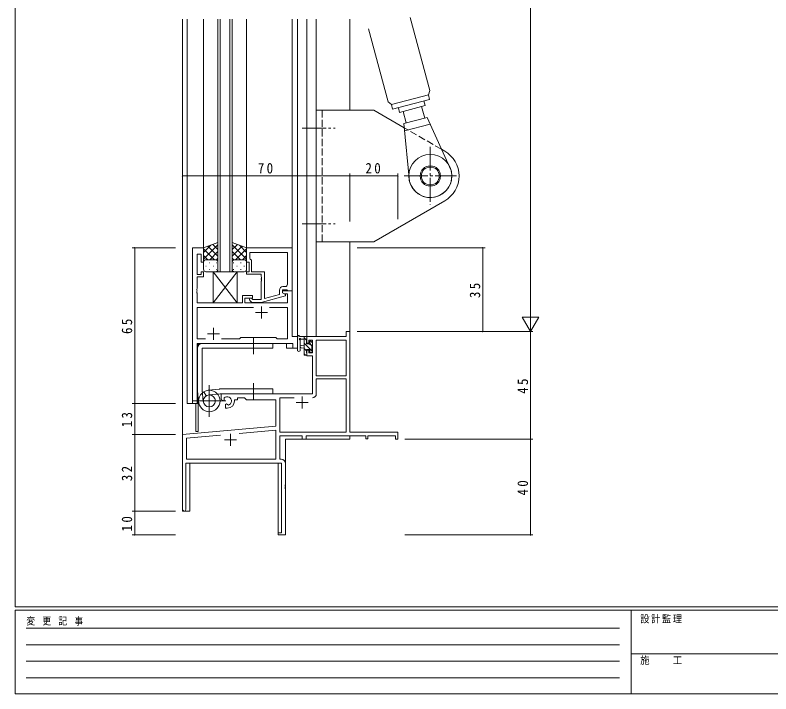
# Model space of a CAD drawing. Units: millimetres on the paper. Extents: x -397 to 397, y -282 to 282.
# Drawn here: x -393.9 to -77.9, y -282.1 to 1.5 of the extents above; entities that cross this region are included whole.
import ezdxf

# ---------------------------------------------------------------- set-up
doc = ezdxf.new("R2010")
doc.units = ezdxf.units.MM
for name, pattern in [('USER1', [0.375, 0.25, -0.125]), ('USER2', [13, 10, -1, 1, -1]), ('USER4', [4, 3, -1])]:
    doc.linetypes.add(name, pattern=pattern)
for name, color, linetype, lineweight in [('0-1_YKK_ZWAK', 7, 'Continuous', 18), ('0-3_YKK_11', 7, 'Continuous', 18), ('0-4_YKK_12', 2, 'Continuous', 18), ('0-5_YKK_13', 4, 'Continuous', 18), ('0-6_YKK_D', 6, 'Continuous', 18)]:
    doc.layers.add(name, color=color, linetype=linetype, lineweight=lineweight)
doc.styles.add('ＭＳ ゴシック', font='')
doc.styles.get('ＭＳ ゴシック').set_extended_font_data('MS Gothic')

msp = doc.modelspace()

# ---------------------------------------------------------------- linework, layer by layer
at = {"layer": '0-1_YKK_ZWAK'}
for p, q in [((-393.908, -245.7), (-393.908, 279.3)), ((376.092, -245.7), (-393.908, -245.7)), ((-393.908, -282.1), (-393.908, -247.1)), ((338.292, -247.1), (-393.908, -247.1)), ((-136.308, -247.1), (-136.308, -282.1)), ((-136.308, -265.299), (-7.508, -265.299)), ((-393.908, -282.1), (338.292, -282.1))]:
    msp.add_line(p, q, dxfattribs=at)
at = {"layer": '0-1_YKK_ZWAK', "linetype": 'USER1'}
for p, q in [((-389.31, -254.612), (-141.117, -254.612)), ((-389.31, -261.541), (-141.117, -261.541)), ((-389.31, -268.47), (-141.117, -268.47)), ((-389.31, -275.398), (-141.117, -275.398))]:
    msp.add_line(p, q, dxfattribs=at)
at = {"layer": '0-3_YKK_11'}
for p, q in [((-315.108, -95.7), (-319.708, -95.7)), ((-319.708, -95.7), (-319.708, -160.7)), ((-315.108, -101.7), (-315.108, -95.7)), ((-297.108, -95.7), (-297.108, -101.7)), ((-278.108, -95.7), (-297.108, -95.7)), ((-295.808, -97.63), (-280.038, -97.63)), ((-295.808, -100.2), (-295.808, -97.63)), ((-295.808, -97.63), (-280.038, -97.63)), ((-280.038, -97.63), (-280.038, -110.9)), ((-278.108, -113.7), (-278.108, -95.7)), ((-317.778, -98.4), (-316.108, -98.4)), ((-317.778, -106.9), (-317.778, -98.4)), ((-316.108, -98.4), (-316.108, -101.7)), ((-295.608, -100.4), (-295.808, -100.2)), ((-295.108, -100.9), (-295.608, -100.4)), ((-295.108, -105.7), (-295.108, -100.9)), ((-316.108, -101.7), (-315.108, -101.7)), ((-297.108, -101.7), (-296.108, -101.7)), ((-296.108, -101.7), (-296.108, -105.7)), ((-316.108, -106.9), (-317.778, -106.9)), ((-316.108, -105.7), (-316.108, -106.9)), ((-315.108, -105.7), (-316.108, -105.7)), ((-315.108, -107.9), (-315.108, -105.7)), ((-297.108, -105.7), (-297.108, -106.7)), ((-296.108, -105.7), (-297.108, -105.7)), ((-297.108, -106.7), (-291.008, -106.7)), ((-289.708, -105.7), (-295.108, -105.7)), ((-291.008, -106.7), (-291.008, -107.742)), ((-289.708, -116.908), (-289.708, -105.7)), ((-317.778, -107.9), (-315.108, -107.9)), ((-317.778, -112.742), (-317.778, -107.9)), ((-291.008, -107.742), (-290.888, -107.925)), ((-290.888, -108.475), (-291.008, -108.658)), ((-291.008, -108.658), (-291.008, -108.742)), ((-291.008, -108.742), (-290.888, -108.925)), ((-290.888, -109.475), (-291.008, -109.658)), ((-291.008, -109.658), (-291.008, -117.3)), ((-290.888, -107.925), (-290.888, -108.475)), ((-290.888, -108.925), (-290.888, -109.475)), ((-317.898, -112.925), (-317.778, -112.742)), ((-317.898, -113.475), (-317.898, -112.925)), ((-317.778, -113.658), (-317.898, -113.475)), ((-317.898, -113.925), (-317.778, -113.742)), ((-317.778, -113.742), (-317.778, -113.658)), ((-283.408, -113.4), (-283.408, -115.22)), ((-282.108, -113.2), (-280.308, -113.2)), ((-282.108, -114.5), (-282.108, -113.2)), ((-282.108, -113.7), (-282.108, -114.5)), ((-278.108, -113.7), (-282.108, -113.7)), ((-281.038, -111.9), (-281.908, -111.9)), ((-280.308, -113.2), (-280.108, -113.4)), ((-280.108, -113.4), (-279.808, -113.7)), ((-279.808, -113.7), (-278.108, -113.7)), ((-278.108, -132.7), (-278.108, -113.7)), ((-317.898, -114.475), (-317.898, -113.925)), ((-317.778, -114.658), (-317.898, -114.475)), ((-317.778, -118.7), (-317.778, -114.658)), ((-298.808, -115.7), (-298.808, -118.7)), ((-294.608, -115.7), (-298.808, -115.7)), ((-297.808, -116.7), (-294.608, -116.7)), ((-297.808, -118.7), (-297.808, -116.7)), ((-294.46, -117.3), (-294.884, -116.876)), ((-294.608, -116.7), (-294.608, -115.7)), ((-291.012, -118.5), (-280.908, -115.793)), ((-283.408, -115.22), (-289.708, -116.908)), ((-282.108, -114.5), (-281.242, -115)), ((-280.908, -115.193), (-282.108, -114.5)), ((-281.242, -115), (-280.038, -115)), ((-280.908, -115.793), (-280.908, -115.193)), ((-280.038, -115), (-280.038, -118.7)), ((-298.808, -118.7), (-317.778, -118.7)), ((-280.038, -118.7), (-297.808, -118.7)), ((-295.732, -117.724), (-294.957, -118.5)), ((-294.957, -118.5), (-291.012, -118.5)), ((-291.008, -117.3), (-294.46, -117.3)), ((-294.259, -120.63), (-317.778, -120.63)), ((-317.778, -120.63), (-317.778, -133.77)), ((-294.259, -120.63), (-317.778, -120.63)), ((-293.408, -122.7), (-288.408, -122.7)), ((-290.908, -120.2), (-290.908, -125.2)), ((-280.038, -120.63), (-287.558, -120.63)), ((-280.038, -133.77), (-280.038, -120.63)), ((-310.908, -129.2), (-310.908, -134.2)), ((-313.408, -131.7), (-308.408, -131.7)), ((-275.908, -132.7), (-278.108, -132.7)), ((-275.908, -137.7), (-275.908, -132.7)), ((-271.908, -132.7), (-271.908, -135.5)), ((-255.538, -132.7), (-271.908, -132.7)), ((-255.538, -130.7), (-255.538, -132.7)), ((-253.908, -130.7), (-255.538, -130.7)), ((-253.908, -172.7), (-253.908, -130.7)), ((-317.778, -133.77), (-314.259, -133.77)), ((-317.778, -135.7), (-277.838, -135.7)), ((-317.778, -160.7), (-317.778, -135.7)), ((-307.558, -133.77), (-300.078, -133.77)), ((-300.078, -133.77), (-299.508, -133.2)), ((-299.508, -133.2), (-284.908, -133.2)), ((-284.908, -133.2), (-284.338, -133.77)), ((-284.338, -133.77), (-280.038, -133.77)), ((-277.838, -135.7), (-277.838, -137.7)), ((-271.908, -135.5), (-271.108, -135.5)), ((-271.108, -134.33), (-269.608, -134.33)), ((-271.108, -135.5), (-271.108, -134.33)), ((-269.608, -134.33), (-269.608, -139.6)), ((-267.978, -134.33), (-267.978, -149.2)), ((-255.538, -134.33), (-267.978, -134.33)), ((-267.978, -134.33), (-267.978, -149.2)), ((-255.538, -149.2), (-255.538, -134.33)), ((-277.838, -137.7), (-275.908, -137.7)), ((-271.908, -138.5), (-271.908, -140.8)), ((-271.108, -138.5), (-271.908, -138.5)), ((-271.108, -139.6), (-271.108, -138.5)), ((-271.908, -140.8), (-269.608, -140.8)), ((-269.608, -139.6), (-271.108, -139.6)), ((-269.608, -140.8), (-269.608, -156.7)), ((-267.978, -149.2), (-255.538, -149.2)), ((-267.978, -150.4), (-267.978, -156.73)), ((-255.538, -150.4), (-267.978, -150.4)), ((-255.538, -172.7), (-255.538, -150.4)), ((-307.708, -156.7), (-307.708, -159.065)), ((-269.608, -156.7), (-307.708, -156.7)), ((-273.908, -157.9), (-273.908, -162.9)), ((-319.708, -160.7), (-317.778, -160.7)), ((-307.708, -159.065), (-306.808, -159.585)), ((-306.808, -159.585), (-306.458, -159.382)), ((-306.435, -158.878), (-306.473, -158.419)), ((-306.458, -159.382), (-306.435, -158.878)), ((-305.558, -160.941), (-305.908, -161.143)), ((-305.908, -161.143), (-305.908, -162.7)), ((-305.109, -161.174), (-305.558, -160.941)), ((-302.208, -159.2), (-300.908, -159.2)), ((-302.208, -159.7), (-302.208, -159.2)), ((-300.908, -158.33), (-297.978, -158.33)), ((-300.908, -159.2), (-300.908, -158.33)), ((-297.978, -158.33), (-297.108, -159.2)), ((-297.108, -159.2), (-284.908, -159.2)), ((-284.908, -159.2), (-284.908, -170.288)), ((-277.259, -158.33), (-283.278, -158.33)), ((-283.278, -158.33), (-283.278, -172.7)), ((-277.259, -158.33), (-283.278, -158.33)), ((-276.408, -160.4), (-271.408, -160.4)), ((-305.908, -162.7), (-305.208, -162.7)), ((-304.731, -161.436), (-305.109, -161.174)), ((-284.908, -170.288), (-323.908, -173.7)), ((-323.908, -173.7), (-323.908, -205)), ((-303.908, -173.5), (-303.908, -178.5)), ((-300.175, -173.26), (-284.908, -171.924)), ((-300.175, -173.26), (-284.908, -171.924)), ((-284.908, -171.924), (-284.908, -184.07)), ((-283.278, -172.7), (-255.538, -172.7)), ((-233.908, -172.7), (-253.908, -172.7)), ((-233.908, -175.7), (-233.908, -172.7)), ((-322.278, -175.194), (-308.061, -173.95)), ((-322.278, -184.07), (-322.278, -175.194)), ((-306.408, -176), (-301.408, -176)), ((-283.278, -174.33), (-273.908, -174.33)), ((-283.278, -184.07), (-283.278, -174.33)), ((-273.908, -174.33), (-273.908, -175.7)), ((-273.908, -175.7), (-272.278, -175.7)), ((-272.278, -174.33), (-247.208, -174.33)), ((-272.278, -175.7), (-272.278, -174.33)), ((-247.208, -174.33), (-247.208, -175.5)), ((-247.208, -175.5), (-246.408, -175.5)), ((-246.408, -174.33), (-234.808, -174.33)), ((-246.408, -175.5), (-246.408, -174.33)), ((-234.808, -174.33), (-234.808, -175.7)), ((-234.808, -175.7), (-233.908, -175.7)), ((-322.508, -185.7), (-282.538, -185.7)), ((-322.508, -205), (-322.508, -185.7)), ((-284.908, -184.07), (-322.278, -184.07)), ((-282.708, -184.07), (-283.278, -184.07)), ((-282.538, -185.7), (-282.538, -214.8)), ((-280.908, -194.742), (-280.908, -185.87)), ((-281.028, -194.925), (-280.908, -194.742)), ((-281.028, -195.475), (-281.028, -194.925)), ((-280.908, -195.658), (-281.028, -195.475)), ((-281.028, -195.925), (-280.908, -195.742)), ((-280.908, -195.742), (-280.908, -195.658)), ((-281.028, -196.475), (-281.028, -195.925)), ((-280.908, -196.658), (-281.028, -196.475)), ((-280.908, -215.7), (-280.908, -196.658)), ((-283.908, -214.8), (-283.908, -215.7)), ((-282.538, -214.8), (-283.908, -214.8)), ((-283.908, -215.7), (-280.908, -215.7))]:
    msp.add_line(p, q, dxfattribs=at)
for centre, radius, start, end in [((-281.908, -113.4), 1.5, 90.00001, 179.99999), ((-281.038, -110.9), 1, 270.00001, 359.99999), ((-295.308, -117.3), 0.6, 44.99999, 225.00001), ((-305.208, -159.7), 1.8, 285.36688, 134.63312), ((-269.578, -156.73), 1.6, 270.00001, 359.99999), ((-305.208, -159.7), 3, 270.00001, 359.99999), ((-282.708, -185.87), 1.8, 0.00001, 89.99999), ((-323.208, -205), 0.7, 179.99999, 0.00001)]:
    msp.add_arc(centre, radius, start, end, dxfattribs=at)
at = {"layer": '0-4_YKK_12'}
for p, q in [((-323.908, -0.2), (-323.908, -205.7)), ((-321.908, -0.2), (-321.908, -160.7)), ((-315.108, -95.7), (-315.108, -0.2)), ((-309.108, -0.2), (-309.108, -105.701)), ((-308.108, -105.701), (-308.108, -0.2)), ((-304.108, -0.2), (-304.108, -105.701)), ((-303.108, -105.701), (-303.108, -0.2)), ((-297.108, -95.7), (-297.108, -0.2)), ((-278.108, -96), (-278.108, -0.2)), ((-275.908, -137.7), (-275.908, -0.2)), ((-271.908, -0.2), (-271.908, -132.7)), ((-268.008, -0.2), (-268.008, -132.7)), ((-253.908, -0.2), (-253.908, -38.2)), ((-253.908, -93.2), (-253.908, -172.4)), ((-315.108, -95.7), (-319.708, -95.7)), ((-319.708, -160.7), (-319.708, -95.7)), ((-309.108, -105.701), (-303.108, -105.701)), ((-278.408, -113.7), (-278.108, -113.7)), ((-278.108, -113.7), (-278.108, -132.699)), ((-278.108, -132.699), (-275.908, -132.699)), ((-268.008, -132.7), (-271.908, -132.7)), ((-317.708, -135.7), (-280.408, -135.7)), ((-317.708, -160.7), (-317.708, -135.7)), ((-317.408, -135.7), (-317.408, -136.646)), ((-280.408, -137.7), (-280.408, -135.7)), ((-280.408, -137.7), (-275.908, -137.7)), ((-321.908, -160.7), (-317.708, -160.7)), ((-318.408, -160.7), (-318.408, -172.5)), ((-317.408, -158.088), (-317.408, -172.5)), ((-317.408, -172.5), (-318.408, -172.5)), ((-280.908, -175.7), (-280.908, -215.7)), ((-280.908, -175.7), (-253.908, -175.7)), ((-253.908, -174.33), (-253.908, -175.7)), ((-320.908, -205.7), (-320.908, -185.7)), ((-320.908, -185.7), (-283.908, -185.7)), ((-323.908, -205.7), (-320.908, -205.7))]:
    msp.add_line(p, q, dxfattribs=at)
msp.add_lwpolyline([(-283.908, -185.7), (-283.908, -215.7), (-280.908, -215.7)], dxfattribs=at)
at = {"layer": '0-5_YKK_13'}
for p, q in [((-221.123, -31.748), (-236.578, -35.889)), ((-223.952, -36.647), (-222.656, -41.483)), ((-243.94, -38.2), (-268.008, -38.2)), ((-231.179, -45.567), (-243.94, -38.2)), ((-231.679, -38.717), (-230.384, -43.553)), ((-231.349, -43.812), (-221.69, -41.224)), ((-229.002, -68.029), (-231.349, -43.812)), ((-231.056, -46.839), (-220.431, -43.992)), ((-211.615, -63.371), (-221.69, -41.224)), ((-214.308, -55.308), (-215.63, -54.544)), ((-309.108, -93.557), (-315.108, -95.7)), ((-315.108, -100.432), (-309.108, -94.432)), ((-315.108, -97.603), (-312.147, -94.643)), ((-309.108, -96.423), (-311.22, -94.311)), ((-309.108, -93.557), (-309.108, -101.7)), ((-303.108, -101.7), (-303.108, -93.557)), ((-303.108, -93.557), (-297.108, -95.7)), ((-303.108, -96.423), (-300.997, -94.311)), ((-297.108, -100.432), (-303.108, -94.432)), ((-297.108, -97.603), (-300.069, -94.643)), ((-315.108, -95.7), (-315.108, -101.7)), ((-310.488, -100.7), (-315.108, -96.08)), ((-309.108, -99.251), (-313.304, -95.056)), ((-312.548, -100.7), (-309.108, -97.26)), ((-303.108, -99.251), (-298.912, -95.056)), ((-299.668, -100.7), (-303.108, -97.26)), ((-301.729, -100.7), (-297.108, -96.08)), ((-297.108, -95.7), (-297.108, -101.7)), ((-313.316, -100.7), (-315.108, -98.908)), ((-314.108, -100.7), (-310.508, -100.7)), ((-313.708, -100.7), (-310.108, -100.7)), ((-309.776, -100.757), (-309.108, -100.089)), ((-302.44, -100.757), (-303.108, -100.089)), ((-298.508, -100.7), (-302.108, -100.7)), ((-298.108, -100.7), (-301.708, -100.7)), ((-298.9, -100.7), (-297.108, -98.908)), ((-315.108, -104.7), (-315.108, -101.7)), ((-314.188, -103.337), (-313.988, -103.337)), ((-312.773, -101.922), (-312.573, -101.922)), ((-311.158, -103.337), (-310.958, -103.337)), ((-309.743, -101.922), (-309.543, -101.922)), ((-309.108, -101.7), (-309.108, -104.7)), ((-303.108, -101.7), (-303.108, -104.7)), ((-302.473, -101.922), (-302.673, -101.922)), ((-301.058, -103.337), (-301.258, -103.337)), ((-299.443, -101.922), (-299.643, -101.922)), ((-298.028, -103.337), (-298.228, -103.337)), ((-297.108, -104.7), (-297.108, -101.7)), ((-310.108, -105.7), (-314.108, -105.7)), ((-312.773, -104.752), (-312.573, -104.752)), ((-311.108, -105.7), (-311.108, -118.7)), ((-311.108, -105.7), (-301.108, -105.7)), ((-311.108, -105.7), (-301.108, -118.7)), ((-301.108, -105.7), (-311.108, -118.7)), ((-309.743, -104.752), (-309.543, -104.752)), ((-302.473, -104.752), (-302.673, -104.752)), ((-302.108, -105.7), (-298.108, -105.7)), ((-301.108, -118.7), (-301.108, -105.7)), ((-299.443, -104.752), (-299.643, -104.752)), ((-311.108, -118.7), (-301.108, -118.7)), ((-272.208, -132.7), (-274.889, -132.7)), ((-273.108, -132.7), (-273.108, -140.3)), ((-286.208, -135.7), (-315.708, -135.7)), ((-294.212, -133.2), (-294.212, -140.2)), ((-286.208, -137.7), (-286.208, -135.7)), ((-275.908, -138.428), (-275.908, -133.266)), ((-274.708, -138.428), (-274.705, -134.467)), ((-274.289, -133.9), (-273.108, -133.9)), ((-272.108, -134.317), (-273.108, -133.317)), ((-269.608, -139.062), (-273.108, -135.562)), ((-272.108, -135.8), (-272.108, -133.8)), ((-271.169, -135.8), (-272.108, -135.8)), ((-271.908, -133.6), (-271.908, -133)), ((-270.708, -135), (-270.708, -135.339)), ((-269.696, -135.288), (-270.196, -134.788)), ((-269.608, -136.1), (-269.608, -135.5)), ((-317.708, -137.7), (-317.708, -155.2)), ((-315.708, -155.2), (-315.708, -137.7)), ((-286.208, -137.7), (-315.708, -137.7)), ((-273.108, -136.4), (-274.253, -136.502)), ((-273.108, -137.6), (-274.253, -137.498)), ((-272.108, -138.807), (-273.108, -137.807)), ((-272.108, -138.2), (-270.708, -138.2)), ((-272.108, -139.5), (-272.108, -138.2)), ((-270.708, -138.2), (-270.708, -139.1)), ((-269.808, -136.617), (-270.495, -135.93)), ((-269.808, -138.4), (-269.808, -136.3)), ((-269.608, -139.1), (-269.608, -138.6)), ((-272.56, -140.6), (-273.108, -140.052)), ((-272.808, -140.6), (-272.208, -140.6)), ((-271.908, -140.3), (-271.908, -139.7)), ((-270.408, -139.4), (-269.908, -139.4)), ((-308.423, -154.712), (-313.191, -155.226)), ((-308.423, -154.712), (-313.191, -155.226)), ((-312.708, -166.348), (-312.708, -153.052)), ((-312.708, -166.2), (-312.708, -153.2)), ((-308.208, -154.7), (-286.212, -154.7)), ((-294.212, -159.2), (-294.212, -152.2)), ((-286.212, -156.7), (-286.212, -154.7)), ((-317.697, -155.415), (-317.182, -160.183)), ((-315.22, -159.958), (-315.708, -155.2)), ((-315.001, -155.828), (-313.995, -157.527)), ((-308.208, -156.7), (-312.966, -157.188)), ((-308.208, -156.7), (-286.212, -156.7)), ((-319.638, -159.7), (-305.779, -159.7)), ((-306.208, -159.7), (-319.208, -159.7))]:
    msp.add_line(p, q, dxfattribs=at)
at = {"layer": '0-5_YKK_13', "linetype": 'USER4'}
for p, q in [((-265.508, -93.2), (-265.508, -38.2)), ((-215.63, -54.544), (-231.179, -45.567))]:
    msp.add_line(p, q, dxfattribs=at)
at = {"layer": '0-5_YKK_13', "linetype": 'USER2'}
for p, q in [((-273.839, -45.7), (-260.077, -45.7)), ((-220.308, -53.463), (-220.308, -77.625)), ((-231.308, -65.7), (-209.308, -65.7)), ((-273.839, -85.7), (-260.077, -85.7))]:
    msp.add_line(p, q, dxfattribs=at)
at = {"layer": '0-5_YKK_13'}
for points in [[(-228.73, 0.505), (-220.546, -30.04), (-221.123, -31.748), (-220.606, -33.68)], [(-220.606, -33.68), (-236.061, -37.821), (-236.578, -35.889), (-237.932, -34.699), (-246.117, -4.154)], [(-223.021, -34.327), (-222.503, -36.258), (-233.128, -39.106), (-233.646, -37.174)], [(-268.008, -38.2), (-268.008, -93.2), (-243.94, -93.2), (-214.308, -76.092)]]:
    msp.add_lwpolyline(points, dxfattribs=at)
for centre, radius in [((-220.308, -65.7), 9), ((-220.308, -65.7), 4.25), ((-220.308, -65.7), 3.75), ((-312.708, -159.7), 4.5), ((-312.708, -159.7), 2.525)]:
    msp.add_circle(centre, radius, dxfattribs=at)
for centre, radius, start, end in [((-220.308, -65.7), 12, 0, 60), ((-220.308, -65.7), 9, 195, 15), ((-220.308, -65.7), 12, 300, 0), ((-314.108, -101.7), 1, 90, 180), ((-314.108, -101.7), 1, 90, 180), ((-310.108, -101.7), 1, 360, 90), ((-310.108, -101.7), 1, 360, 90), ((-302.108, -101.7), 1, 90, 180), ((-302.108, -101.7), 1, 90, 180), ((-298.108, -101.7), 1, 360, 90), ((-298.108, -101.7), 1, 360, 90), ((-314.108, -104.7), 1, 180, 270), ((-310.108, -104.7), 1, 270, 360), ((-302.108, -104.7), 1, 180, 270), ((-298.108, -104.7), 1, 270, 360), ((-275.408, -132.7), 0.3, 30, 190.52878), ((-274.889, -132.4), 0.3, 210, 270), ((-272.208, -133), 0.3, 0, 90), ((-315.708, -137.7), 2, 90, 180), ((-275.608, -133.266), 0.3, 130.52878, 180), ((-275.998, -132.81), 0.3, 310.52878, 10.52878), ((-274.808, -133.9), 0.3, 30, 250.81024), ((-275.005, -134.467), 0.3, 359.95977, 70.81024), ((-274.289, -133.6), 0.3, 210, 270), ((-272.108, -133.6), 0.2, 270, 0), ((-271.169, -136.1), 0.3, 33.05573, 90), ((-270.708, -135.8), 0.25, 213.05573, 56.94427), ((-270.408, -135), 0.3, 45, 180), ((-270.408, -135.339), 0.3, 180, 236.94427), ((-269.908, -135.5), 0.3, 0, 45), ((-275.308, -138.428), 0.6, 179.95977, 359.95977), ((-274.208, -137), 0.5, 95.09207, 264.90793), ((-269.808, -136.1), 0.2, 270, 0), ((-269.808, -138.6), 0.2, 0, 90), ((-272.808, -140.3), 0.3, 180, 270), ((-272.208, -140.3), 0.3, 270, 0), ((-272.108, -139.7), 0.2, 0, 90), ((-270.408, -139.1), 0.3, 180, 270), ((-269.908, -139.1), 0.3, 270, 0), ((-308.208, -156.7), 2, 90.00003, 96.15771), ((-315.708, -155.2), 2, 179.99075, 186.15767)]:
    msp.add_arc(centre, radius, start, end, dxfattribs=at)
at = {"layer": '0-6_YKK_D'}
for p, q in [((-178.408, -123.7), (-178.408, 162.3)), ((-323.908, -84.703), (-323.908, -64.7)), ((-323.908, -65.7), (-253.908, -65.7)), ((-253.908, -83.923), (-253.908, -64.7)), ((-253.908, -84.703), (-253.908, -64.7)), ((-253.908, -65.7), (-233.908, -65.7)), ((-233.908, -83.7), (-233.908, -64.7)), ((-326.908, -95.7), (-344.908, -95.7)), ((-343.908, -95.7), (-343.908, -160.7)), ((-250.908, -95.7), (-197.408, -95.7)), ((-198.408, -130.7), (-198.408, -95.7)), ((-178.408, -130.7), (-178.408, -118.576)), ((-174.908, -124.638), (-181.908, -124.638)), ((-178.408, -130.7), (-181.908, -124.638)), ((-178.408, -130.7), (-174.908, -124.638)), ((-250.908, -130.7), (-177.408, -130.7)), ((-250.908, -130.7), (-197.408, -130.7)), ((-250.908, -130.7), (-177.408, -130.7)), ((-178.408, -175.7), (-178.408, -130.7)), ((-326.908, -160.7), (-344.908, -160.7)), ((-326.908, -160.7), (-344.908, -160.7)), ((-343.908, -173.7), (-343.908, -160.7)), ((-326.908, -173.7), (-344.908, -173.7)), ((-326.908, -173.7), (-344.908, -173.7)), ((-343.908, -173.7), (-343.908, -205.7)), ((-230.908, -175.7), (-177.408, -175.7)), ((-230.908, -175.7), (-177.408, -175.7)), ((-178.408, -175.7), (-178.408, -215.7)), ((-326.908, -205.7), (-344.908, -205.7)), ((-326.908, -205.7), (-344.908, -205.7)), ((-343.908, -215.7), (-343.908, -205.7)), ((-326.908, -215.7), (-344.908, -215.7)), ((-230.908, -215.7), (-177.408, -215.7))]:
    msp.add_line(p, q, dxfattribs=at)
for centre, start, end in [((-323.908, -65.7), 0, 180), ((-323.908, -65.7), 180, 0), ((-253.908, -65.7), 0, 180), ((-253.908, -65.7), 0, 180), ((-253.908, -65.7), 180, 0), ((-253.908, -65.7), 180, 0), ((-233.908, -65.7), 0, 180), ((-233.908, -65.7), 180, 0), ((-343.908, -95.7), 90, 270), ((-343.908, -95.7), 270, 90), ((-198.408, -95.7), 90, 270), ((-198.408, -95.7), 270, 90), ((-198.408, -130.7), 90, 270), ((-198.408, -130.7), 270, 90), ((-343.908, -160.7), 90, 270), ((-343.908, -160.7), 90, 270), ((-343.908, -160.7), 270, 90), ((-343.908, -160.7), 270, 90), ((-343.908, -173.7), 90, 270), ((-343.908, -173.7), 90, 270), ((-343.908, -173.7), 270, 90), ((-343.908, -173.7), 270, 90), ((-178.408, -175.7), 90, 270), ((-178.408, -175.7), 90, 270), ((-178.408, -175.7), 270, 90), ((-178.408, -175.7), 270, 90), ((-343.908, -205.7), 90, 270), ((-343.908, -205.7), 90, 270), ((-343.908, -205.7), 270, 90), ((-343.908, -205.7), 270, 90), ((-343.908, -215.7), 90, 270), ((-343.908, -215.7), 270, 90), ((-178.408, -215.7), 90, 270), ((-178.408, -215.7), 270, 90)]:
    msp.add_arc(centre, 0.106, start, end, dxfattribs=at)

# ---------------------------------------------------------------- texts
at = {"layer": '0-1_YKK_ZWAK', "char_height": 3.079, "attachment_point": 7, "style": 'ＭＳ ゴシック'}
for s, insert in [('\\T1.17;\\W0.9;設計監理', (-132.539, -252.633)), ('\\T1.23;\\W0.85;変\\~更\\~記\\~事', (-389.194, -253.547)), ('\\T1.17;\\W0.9;施\u3000\u3000工', (-132.539, -269.954))]:
    msp.add_mtext(s, dxfattribs=dict(at, insert=insert))
at = {"layer": '0-6_YKK_D', "color": 7, "char_height": 4.399, "attachment_point": 7, "style": 'ＭＳ ゴシック'}
for s, insert in [('\\T1.37;\\W0.9;70', (-292.428, -64.7)), ('\\T1.37;\\W0.9;20', (-247.428, -64.7))]:
    msp.add_mtext(s, dxfattribs=dict(at, insert=insert))
at = {"layer": '0-6_YKK_D', "color": 7, "char_height": 4.399, "attachment_point": 7, "rotation": 90, "style": 'ＭＳ ゴシック'}
for s, insert in [('\\T1.37;\\W0.9;35', (-199.408, -116.72)), ('\\T1.37;\\W0.9;65', (-344.908, -131.72)), ('\\T1.37;\\W0.9;45', (-179.408, -156.72)), ('\\T1.37;\\W0.9;13', (-344.908, -170.72)), ('\\T1.37;\\W0.9;32', (-344.908, -193.22)), ('\\T1.37;\\W0.9;40', (-179.408, -199.22)), ('\\T1.37;\\W0.9;10', (-344.908, -214.22))]:
    msp.add_mtext(s, dxfattribs=dict(at, insert=insert))

doc.saveas('drawing.dxf')
